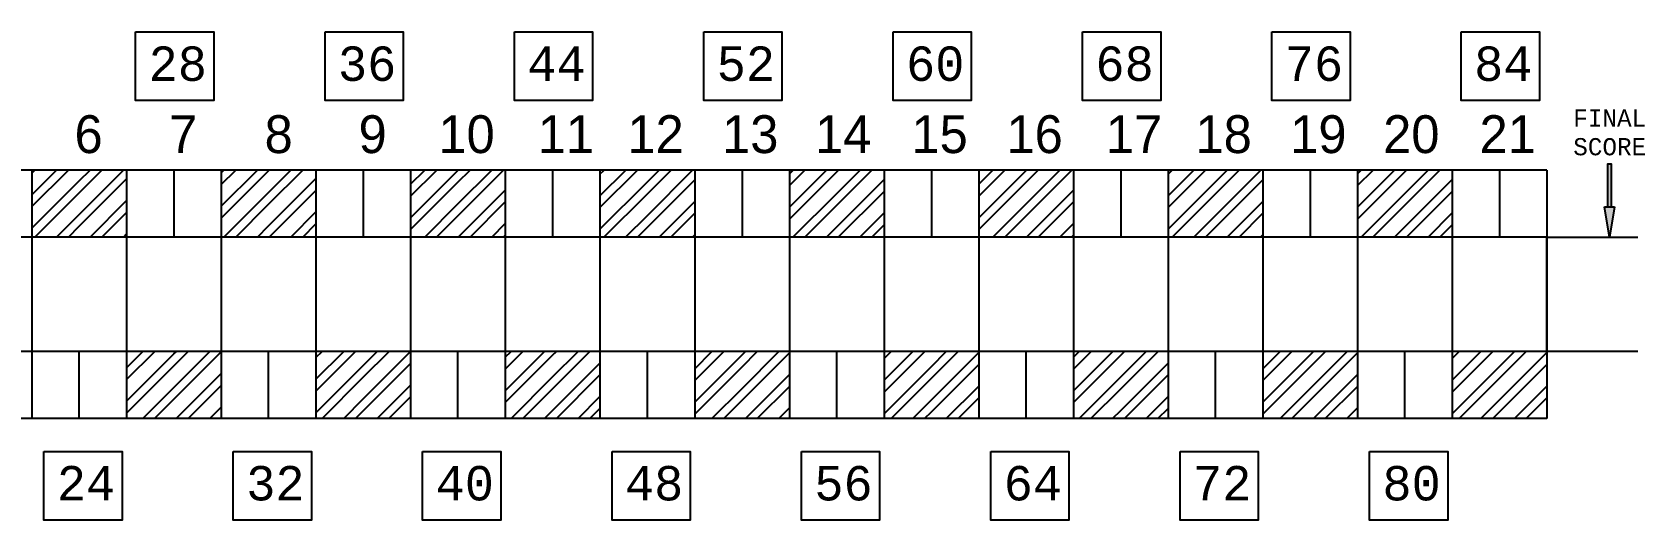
# Model space of a CAD drawing. Header units: inches. Extents: x -9 to 65.4, y -11.7 to 27.1.
# Drawn here: x 2.35 to 11.62, y -4.68 to -1.84 of the extents above; entities that cross this region are included whole.
import ezdxf

# ---------------------------------------------------------------- set-up
doc = ezdxf.new("R2010")
doc.units = ezdxf.units.IN
doc.header["$MEASUREMENT"] = 0
doc.layers.add('Layer1', color=7, linetype='Continuous')
doc.layers.add('Layer2', color=7, linetype='Continuous')

msp = doc.modelspace()

# ---------------------------------------------------------------- hatches: boundary and pattern name
at = {"layer": 'Layer2'}
h = msp.add_hatch(color=256, dxfattribs=at)
h.paths.add_polyline_path([(11.50456, -2.86065), (11.52817, -2.86065), (11.52817, -2.61361), (11.50456, -2.61361)])
h.paths.add_polyline_path([(11.51648, -3.03679), (11.54569, -2.86065), (11.48692, -2.86065)])

# ---------------------------------------------------------------- linework, layer by layer
at = {"layer": 'Layer1'}
for p, q in [((11.15202, -2.64739), (-3.28548, -2.64739)), ((2.35202, -2.64739), (2.35202, -4.09114)), ((2.35202, -2.66526), (2.36989, -2.64739)), ((2.35202, -2.85971), (2.56434, -2.64739)), ((2.35202, -2.79096), (2.49559, -2.64739)), ((2.62702, -2.77916), (2.7588, -2.64739)), ((2.62702, -2.71041), (2.69005, -2.64739)), ((2.62702, -2.90487), (2.8845, -2.64739)), ((2.90202, -2.64739), (2.90202, -4.09114)), ((3.17702, -2.64739), (3.17702, -3.03679)), ((3.45202, -2.64739), (3.45202, -4.09114)), ((3.45202, -2.73198), (3.53661, -2.64739)), ((3.45202, -2.66323), (3.46786, -2.64739)), ((3.45202, -2.85769), (3.66232, -2.64739)), ((3.45202, -2.92644), (3.72702, -2.65144)), ((3.72702, -2.65144), (3.73107, -2.64739)), ((3.72702, -2.84589), (3.92552, -2.64739)), ((3.72702, -2.77714), (3.85677, -2.64739)), ((4.00202, -2.64739), (4.00202, -4.09114)), ((4.27702, -2.64739), (4.27702, -3.03679)), ((4.55202, -2.64739), (4.55202, -4.09114)), ((4.55202, -2.79871), (4.70334, -2.64739)), ((4.55202, -2.72996), (4.63459, -2.64739)), ((4.55202, -2.92441), (4.82702, -2.64941)), ((4.82702, -2.71816), (4.89779, -2.64739)), ((4.82702, -2.91262), (5.09225, -2.64739)), ((4.82702, -2.64941), (4.82904, -2.64739)), ((4.82702, -2.84387), (5.0235, -2.64739)), ((5.10202, -2.64739), (5.10202, -4.09114)), ((5.37702, -2.64739), (5.37702, -3.03679)), ((5.65202, -2.64739), (5.65202, -4.09114)), ((5.65202, -2.67098), (5.67561, -2.64739)), ((5.65202, -2.86543), (5.87007, -2.64739)), ((5.65202, -2.79668), (5.80132, -2.64739)), ((5.92702, -2.78489), (6.06452, -2.64739)), ((5.92702, -2.71614), (5.99577, -2.64739)), ((5.92702, -2.91059), (6.19022, -2.64739)), ((6.20202, -2.64739), (6.20202, -4.09114)), ((6.47702, -2.64739), (6.47702, -3.03679)), ((6.75202, -2.64739), (6.75202, -4.09114)), ((6.75202, -2.73771), (6.84234, -2.64739)), ((6.75202, -2.66896), (6.77359, -2.64739)), ((6.75202, -2.86341), (6.96804, -2.64739)), ((6.75202, -2.93216), (7.02702, -2.65716)), ((7.02702, -2.65716), (7.03679, -2.64739)), ((7.02702, -2.85162), (7.23125, -2.64739)), ((7.02702, -2.78287), (7.1625, -2.64739)), ((7.30202, -2.64739), (7.30202, -4.09114)), ((7.57702, -2.64739), (7.57702, -3.03679)), ((7.85202, -2.64739), (7.85202, -4.09114)), ((7.85202, -2.64739), (7.85202, -4.09114)), ((7.85202, -2.79871), (8.00334, -2.64739)), ((7.85202, -2.72996), (7.93459, -2.64739)), ((7.85202, -2.92441), (8.12702, -2.64941)), ((8.12702, -2.71816), (8.19779, -2.64739)), ((8.12702, -2.91262), (8.39225, -2.64739)), ((8.12702, -2.64941), (8.12904, -2.64739)), ((8.12702, -2.84387), (8.3235, -2.64739)), ((8.40202, -2.64739), (8.40202, -4.09114)), ((8.67702, -2.64739), (8.67702, -3.03679)), ((8.95202, -2.64739), (8.95202, -4.09114)), ((8.95202, -2.67098), (8.97561, -2.64739)), ((8.95202, -2.86543), (9.17007, -2.64739)), ((8.95202, -2.79668), (9.10132, -2.64739)), ((9.22702, -2.78489), (9.36452, -2.64739)), ((9.22702, -2.71614), (9.29577, -2.64739)), ((9.22702, -2.91059), (9.49022, -2.64739)), ((9.50202, -2.64739), (9.50202, -4.09114)), ((9.77702, -2.64739), (9.77702, -3.03679)), ((10.05202, -2.64739), (10.05202, -4.09114)), ((10.05202, -2.73771), (10.14234, -2.64739)), ((10.05202, -2.66896), (10.07359, -2.64739)), ((10.05202, -2.86341), (10.26804, -2.64739)), ((10.05202, -2.93216), (10.32702, -2.65716)), ((10.32702, -2.65716), (10.33679, -2.64739)), ((10.32702, -2.85162), (10.53125, -2.64739)), ((10.32702, -2.78287), (10.4625, -2.64739)), ((10.60202, -2.64739), (10.60202, -4.09114)), ((10.87702, -2.64739), (10.87702, -3.03679)), ((11.15202, -2.64739), (11.15202, -4.09114)), ((2.35202, -2.98541), (2.62702, -2.71041)), ((2.3694, -3.03679), (2.62702, -2.77916)), ((2.62702, -2.97362), (2.90202, -2.69862)), ((3.46737, -3.03679), (3.72702, -2.77714)), ((3.72702, -2.9716), (4.00202, -2.6966)), ((3.73058, -3.03679), (4.00202, -2.76535)), ((4.55202, -2.99316), (4.82702, -2.71816)), ((4.82855, -3.03679), (5.10202, -2.76332)), ((5.65202, -2.99114), (5.92702, -2.71614)), ((5.92702, -2.97934), (6.20202, -2.70434)), ((7.02702, -2.97732), (7.30202, -2.70232)), ((7.0363, -3.03679), (7.30202, -2.77107)), ((7.85202, -2.99316), (8.12702, -2.71816)), ((8.12855, -3.03679), (8.40202, -2.76332)), ((8.95202, -2.99114), (9.22702, -2.71614)), ((9.22702, -2.97934), (9.50202, -2.70434)), ((10.32702, -2.97732), (10.60202, -2.70232)), ((10.3363, -3.03679), (10.60202, -2.77107)), ((2.68955, -3.03679), (2.90202, -2.82432)), ((3.53612, -3.03679), (3.72702, -2.84589)), ((4.6341, -3.03679), (4.82702, -2.84387)), ((4.8973, -3.03679), (5.10202, -2.83207)), ((5.67512, -3.03679), (5.92702, -2.78489)), ((5.99528, -3.03679), (6.20202, -2.83005)), ((6.7731, -3.03679), (7.02702, -2.78287)), ((6.84185, -3.03679), (7.02702, -2.85162)), ((7.9341, -3.03679), (8.12702, -2.84387)), ((8.1973, -3.03679), (8.40202, -2.83207)), ((8.97512, -3.03679), (9.22702, -2.78489)), ((9.29528, -3.03679), (9.50202, -2.83005)), ((10.0731, -3.03679), (10.32702, -2.78287)), ((10.14185, -3.03679), (10.32702, -2.85162)), ((2.4951, -3.03679), (2.62702, -2.90487)), ((2.7583, -3.03679), (2.90202, -2.89307)), ((3.85628, -3.03679), (4.00202, -2.89105)), ((3.92503, -3.03679), (4.00202, -2.9598)), ((4.70285, -3.03679), (4.82702, -2.91262)), ((5.02301, -3.03679), (5.10202, -2.95778)), ((5.80082, -3.03679), (5.92702, -2.91059)), ((6.06403, -3.03679), (6.20202, -2.8988)), ((7.162, -3.03679), (7.30202, -2.89677)), ((8.00285, -3.03679), (8.12702, -2.91262)), ((8.32301, -3.03679), (8.40202, -2.95778)), ((9.10082, -3.03679), (9.22702, -2.91059)), ((9.36403, -3.03679), (9.50202, -2.8988)), ((10.462, -3.03679), (10.60202, -2.89677)), ((11.15202, -3.03679), (-3.28548, -3.03679)), ((2.56385, -3.03679), (2.62702, -2.97362)), ((2.88401, -3.03679), (2.90202, -3.01878)), ((3.66183, -3.03679), (3.72702, -2.9716)), ((5.09176, -3.03679), (5.10202, -3.02653)), ((5.86957, -3.03679), (5.92702, -2.97934)), ((6.18973, -3.03679), (6.20202, -3.0245)), ((6.96755, -3.03679), (7.02702, -2.97732)), ((7.23075, -3.03679), (7.30202, -2.96552)), ((8.39176, -3.03679), (8.40202, -3.02653)), ((9.16957, -3.03679), (9.22702, -2.97934)), ((9.48973, -3.03679), (9.50202, -3.0245)), ((10.26755, -3.03679), (10.32702, -2.97732)), ((10.53075, -3.03679), (10.60202, -2.96552)), ((11.15202, -3.70174), (-3.28548, -3.70174)), ((2.62702, -4.09114), (2.62702, -3.70174)), ((2.90202, -3.86535), (3.06563, -3.70174)), ((2.90202, -3.7966), (2.99688, -3.70174)), ((3.17702, -3.7848), (3.26008, -3.70174)), ((3.17702, -3.71605), (3.19133, -3.70174)), ((3.17702, -3.9105), (3.38578, -3.70174)), ((3.17702, -3.97925), (3.45202, -3.70425)), ((3.72702, -4.09114), (3.72702, -3.70174)), ((4.00202, -3.73762), (4.0379, -3.70174)), ((4.00202, -3.93207), (4.23235, -3.70174)), ((4.00202, -3.86332), (4.1636, -3.70174)), ((4.27702, -3.85153), (4.42681, -3.70174)), ((4.27702, -3.78278), (4.35806, -3.70174)), ((4.27702, -3.97723), (4.55202, -3.70223)), ((4.82702, -4.09114), (4.82702, -3.70174)), ((5.10202, -3.80434), (5.20462, -3.70174)), ((5.10202, -3.73559), (5.13587, -3.70174)), ((5.10202, -3.93005), (5.33033, -3.70174)), ((5.37702, -3.7238), (5.39908, -3.70174)), ((5.37702, -3.91825), (5.59353, -3.70174)), ((5.37702, -3.8495), (5.52478, -3.70174)), ((5.92702, -4.09114), (5.92702, -3.70174)), ((6.20202, -3.87107), (6.37135, -3.70174)), ((6.20202, -3.80232), (6.3026, -3.70174)), ((6.47702, -3.79052), (6.5658, -3.70174)), ((6.47702, -3.72177), (6.49705, -3.70174)), ((6.47702, -3.91623), (6.69151, -3.70174)), ((7.02702, -4.09114), (7.02702, -3.70174)), ((7.30202, -3.74334), (7.34362, -3.70174)), ((7.30202, -3.9378), (7.53808, -3.70174)), ((7.30202, -3.86905), (7.46933, -3.70174)), ((7.57702, -3.85725), (7.73253, -3.70174)), ((7.57702, -3.7885), (7.66378, -3.70174)), ((8.12702, -4.09114), (8.12702, -3.70174)), ((8.40202, -3.80434), (8.50462, -3.70174)), ((8.40202, -3.73559), (8.43587, -3.70174)), ((8.40202, -3.93005), (8.63033, -3.70174)), ((8.67702, -3.7238), (8.69908, -3.70174)), ((8.67702, -3.91825), (8.89353, -3.70174)), ((8.67702, -3.8495), (8.82478, -3.70174)), ((9.22702, -4.09114), (9.22702, -3.70174)), ((9.50202, -3.87107), (9.67135, -3.70174)), ((9.50202, -3.80232), (9.6026, -3.70174)), ((9.77702, -3.79052), (9.8658, -3.70174)), ((9.77702, -3.72177), (9.79705, -3.70174)), ((9.77702, -3.91623), (9.99151, -3.70174)), ((10.32702, -4.09114), (10.32702, -3.70174)), ((10.60202, -3.74334), (10.64362, -3.70174)), ((10.60202, -3.9378), (10.83808, -3.70174)), ((10.60202, -3.86905), (10.76933, -3.70174)), ((10.87702, -3.85725), (11.03253, -3.70174)), ((10.87702, -3.7885), (10.96378, -3.70174)), ((2.90202, -3.99105), (3.17702, -3.71605)), ((2.90202, -4.0598), (3.17702, -3.7848)), ((4.00202, -4.05778), (4.27702, -3.78278)), ((4.27702, -4.04598), (4.55202, -3.77098)), ((5.10202, -3.9988), (5.37702, -3.7238)), ((5.37702, -4.04396), (5.65202, -3.76896)), ((6.20202, -3.99677), (6.47702, -3.72177)), ((6.20202, -4.06552), (6.47702, -3.79052)), ((6.47702, -3.98498), (6.75202, -3.70998)), ((7.30202, -4.0635), (7.57702, -3.7885)), ((7.57702, -3.98295), (7.85202, -3.70795)), ((7.57702, -4.0517), (7.85202, -3.7767)), ((8.40202, -3.9988), (8.67702, -3.7238)), ((8.67702, -4.04396), (8.95202, -3.76896)), ((9.50202, -3.99677), (9.77702, -3.72177)), ((9.50202, -4.06552), (9.77702, -3.79052)), ((9.77702, -3.98498), (10.05202, -3.70998)), ((10.60202, -4.0635), (10.87702, -3.7885)), ((10.87702, -3.98295), (11.15202, -3.70795)), ((10.87702, -4.0517), (11.15202, -3.7767)), ((3.19084, -4.09114), (3.45202, -3.82996)), ((4.03741, -4.09114), (4.27702, -3.85153)), ((5.13538, -4.09114), (5.37702, -3.8495)), ((5.39859, -4.09114), (5.65202, -3.83771)), ((6.49656, -4.09114), (6.75202, -3.83568)), ((7.34313, -4.09114), (7.57702, -3.85725)), ((8.43538, -4.09114), (8.67702, -3.8495)), ((8.69859, -4.09114), (8.95202, -3.83771)), ((9.79656, -4.09114), (10.05202, -3.83568)), ((10.64313, -4.09114), (10.87702, -3.85725)), ((2.99638, -4.09114), (3.17702, -3.9105)), ((3.06513, -4.09114), (3.17702, -3.97925)), ((3.25959, -4.09114), (3.45202, -3.89871)), ((4.16311, -4.09114), (4.27702, -3.97723)), ((4.35757, -4.09114), (4.55202, -3.89668)), ((4.42632, -4.09114), (4.55202, -3.96543)), ((5.20413, -4.09114), (5.37702, -3.91825)), ((5.52429, -4.09114), (5.65202, -3.96341)), ((6.30211, -4.09114), (6.47702, -3.91623)), ((6.56531, -4.09114), (6.75202, -3.90443)), ((7.46884, -4.09114), (7.57702, -3.98295)), ((7.66329, -4.09114), (7.85202, -3.90241)), ((7.73204, -4.09114), (7.85202, -3.97116)), ((8.50413, -4.09114), (8.67702, -3.91825)), ((8.82429, -4.09114), (8.95202, -3.96341)), ((9.60211, -4.09114), (9.77702, -3.91623)), ((9.86531, -4.09114), (10.05202, -3.90443)), ((10.76884, -4.09114), (10.87702, -3.98295)), ((10.96329, -4.09114), (11.15202, -3.90241)), ((11.03204, -4.09114), (11.15202, -3.97116)), ((3.38529, -4.09114), (3.45202, -4.02441)), ((4.23186, -4.09114), (4.27702, -4.04598)), ((5.32984, -4.09114), (5.37702, -4.04396)), ((5.59304, -4.09114), (5.65202, -4.03216)), ((6.37086, -4.09114), (6.47702, -3.98498)), ((6.69102, -4.09114), (6.75202, -4.03014)), ((7.53759, -4.09114), (7.57702, -4.0517)), ((8.62984, -4.09114), (8.67702, -4.04396)), ((8.89304, -4.09114), (8.95202, -4.03216)), ((9.67086, -4.09114), (9.77702, -3.98498)), ((9.99102, -4.09114), (10.05202, -4.03014)), ((10.83759, -4.09114), (10.87702, -4.0517)), ((11.15202, -4.09114), (-3.28548, -4.09114))]:
    msp.add_line(p, q, dxfattribs=at)
at = {"layer": 'Layer2'}
for p, q in [((11.51648, -3.03679), (11.48692, -2.86065)), ((11.48692, -2.86065), (11.54569, -2.86065)), ((11.54569, -2.86065), (11.51648, -3.03679))]:
    msp.add_line(p, q, dxfattribs=at)
for points in [[(2.95465, -1.84441), (3.40898, -1.84441), (3.40898, -2.24345), (2.95465, -2.24345)], [(4.05465, -1.84441), (4.50898, -1.84441), (4.50898, -2.24345), (4.05465, -2.24345)], [(5.15465, -1.84441), (5.60898, -1.84441), (5.60898, -2.24345), (5.15465, -2.24345)], [(6.25465, -1.84441), (6.70898, -1.84441), (6.70898, -2.24345), (6.25465, -2.24345)], [(7.35465, -1.84441), (7.80898, -1.84441), (7.80898, -2.24345), (7.35465, -2.24345)], [(8.45465, -1.84441), (8.90898, -1.84441), (8.90898, -2.24345), (8.45465, -2.24345)], [(9.55465, -1.84441), (10.00898, -1.84441), (10.00898, -2.24345), (9.55465, -2.24345)], [(10.65465, -1.84441), (11.10898, -1.84441), (11.10898, -2.24345), (10.65465, -2.24345)], [(11.50456, -2.86065), (11.52817, -2.86065), (11.52817, -2.61361), (11.50456, -2.61361)], [(11.15202, -3.03679), (11.88095, -3.03679), (11.88095, -3.70174), (11.15202, -3.70174)], [(2.42185, -4.28267), (2.87617, -4.28267), (2.87617, -4.68171), (2.42185, -4.68171)], [(3.52185, -4.28267), (3.97617, -4.28267), (3.97617, -4.68171), (3.52185, -4.68171)], [(4.62185, -4.28267), (5.07617, -4.28267), (5.07617, -4.68171), (4.62185, -4.68171)], [(5.72185, -4.28267), (6.17617, -4.28267), (6.17617, -4.68171), (5.72185, -4.68171)], [(6.82185, -4.28267), (7.27617, -4.28267), (7.27617, -4.68171), (6.82185, -4.68171)], [(7.92185, -4.28267), (8.37617, -4.28267), (8.37617, -4.68171), (7.92185, -4.68171)], [(9.02185, -4.28267), (9.47617, -4.28267), (9.47617, -4.68171), (9.02185, -4.68171)], [(10.12185, -4.28267), (10.57617, -4.28267), (10.57617, -4.68171), (10.12185, -4.68171)]]:
    msp.add_lwpolyline(points, close=True, dxfattribs=at)

# ---------------------------------------------------------------- texts
at = {"layer": 'Layer2', "attachment_point": 1}
for s, insert, char_height, width in [('{\\fMonospac821 BT|b0|i0|c0|p49;28}', (3.02989, -1.92909), 0.2, 0.5475591), ('{\\fMonospac821 BT|b0|i0|c0|p49;36}', (4.12989, -1.92909), 0.2, 0.5475591), ('{\\fMonospac821 BT|b0|i0|c0|p49;44}', (5.22989, -1.92909), 0.2, 0.5475591), ('{\\fMonospac821 BT|b0|i0|c0|p49;52}', (6.32989, -1.92909), 0.2, 0.5475591), ('{\\fMonospac821 BT|b0|i0|c0|p49;60}', (7.42989, -1.92909), 0.2, 0.5475591), ('{\\fMonospac821 BT|b0|i0|c0|p49;68}', (8.52989, -1.92909), 0.2, 0.5475591), ('{\\fMonospac821 BT|b0|i0|c0|p49;76}', (9.62989, -1.92909), 0.2, 0.5475591), ('{\\fMonospac821 BT|b0|i0|c0|p49;84}', (10.72989, -1.92909), 0.2, 0.5475591), ('{\\fMonospac821 BT|b0|i0|c0|p49;FINAL\\PSCORE}', (11.30553, -2.29493), 0.1, 0.9598269), ('6', (2.59959, -2.32877), 0.22, 0.48114), ('7', (3.14959, -2.32877), 0.22, 0.48114), ('8', (3.70364, -2.32877), 0.22, 0.48114), ('9', (4.24959, -2.32877), 0.22, 0.48114), ('10', (4.71322, -2.32877), 0.22, 0.48114), ('11', (5.29066, -2.32877), 0.22, 0.48114), ('12', (5.81119, -2.32877), 0.22, 0.48114), ('13', (6.36119, -2.32877), 0.22, 0.48114), ('14', (6.90132, -2.32877), 0.22, 0.48114), ('15', (7.46119, -2.32877), 0.22, 0.48114), ('16', (8.01322, -2.32877), 0.22, 0.48114), ('17', (8.59066, -2.32877), 0.22, 0.48114), ('18', (9.11119, -2.32877), 0.22, 0.48114), ('19', (9.66119, -2.32877), 0.22, 0.48114), ('20', (10.20132, -2.32877), 0.22, 0.48114), ('21', (10.76119, -2.32877), 0.22, 0.48114), ('{\\fMonospac821 BT|b0|i0|c0|p49;24}', (2.49709, -4.36735), 0.2, 0.5475591), ('{\\fMonospac821 BT|b0|i0|c0|p49;32}', (3.59709, -4.36735), 0.2, 0.5475591), ('{\\fMonospac821 BT|b0|i0|c0|p49;40}', (4.69709, -4.36735), 0.2, 0.5475591), ('{\\fMonospac821 BT|b0|i0|c0|p49;48}', (5.79709, -4.36735), 0.2, 0.5475591), ('{\\fMonospac821 BT|b0|i0|c0|p49;56}', (6.89709, -4.36735), 0.2, 0.5475591), ('{\\fMonospac821 BT|b0|i0|c0|p49;64}', (7.99709, -4.36735), 0.2, 0.5475591), ('{\\fMonospac821 BT|b0|i0|c0|p49;72}', (9.09709, -4.36735), 0.2, 0.5475591), ('{\\fMonospac821 BT|b0|i0|c0|p49;80}', (10.19709, -4.36735), 0.2, 0.5475591)]:
    msp.add_mtext(s, dxfattribs=dict(at, insert=insert, char_height=char_height, width=width))

doc.saveas('drawing.dxf')
